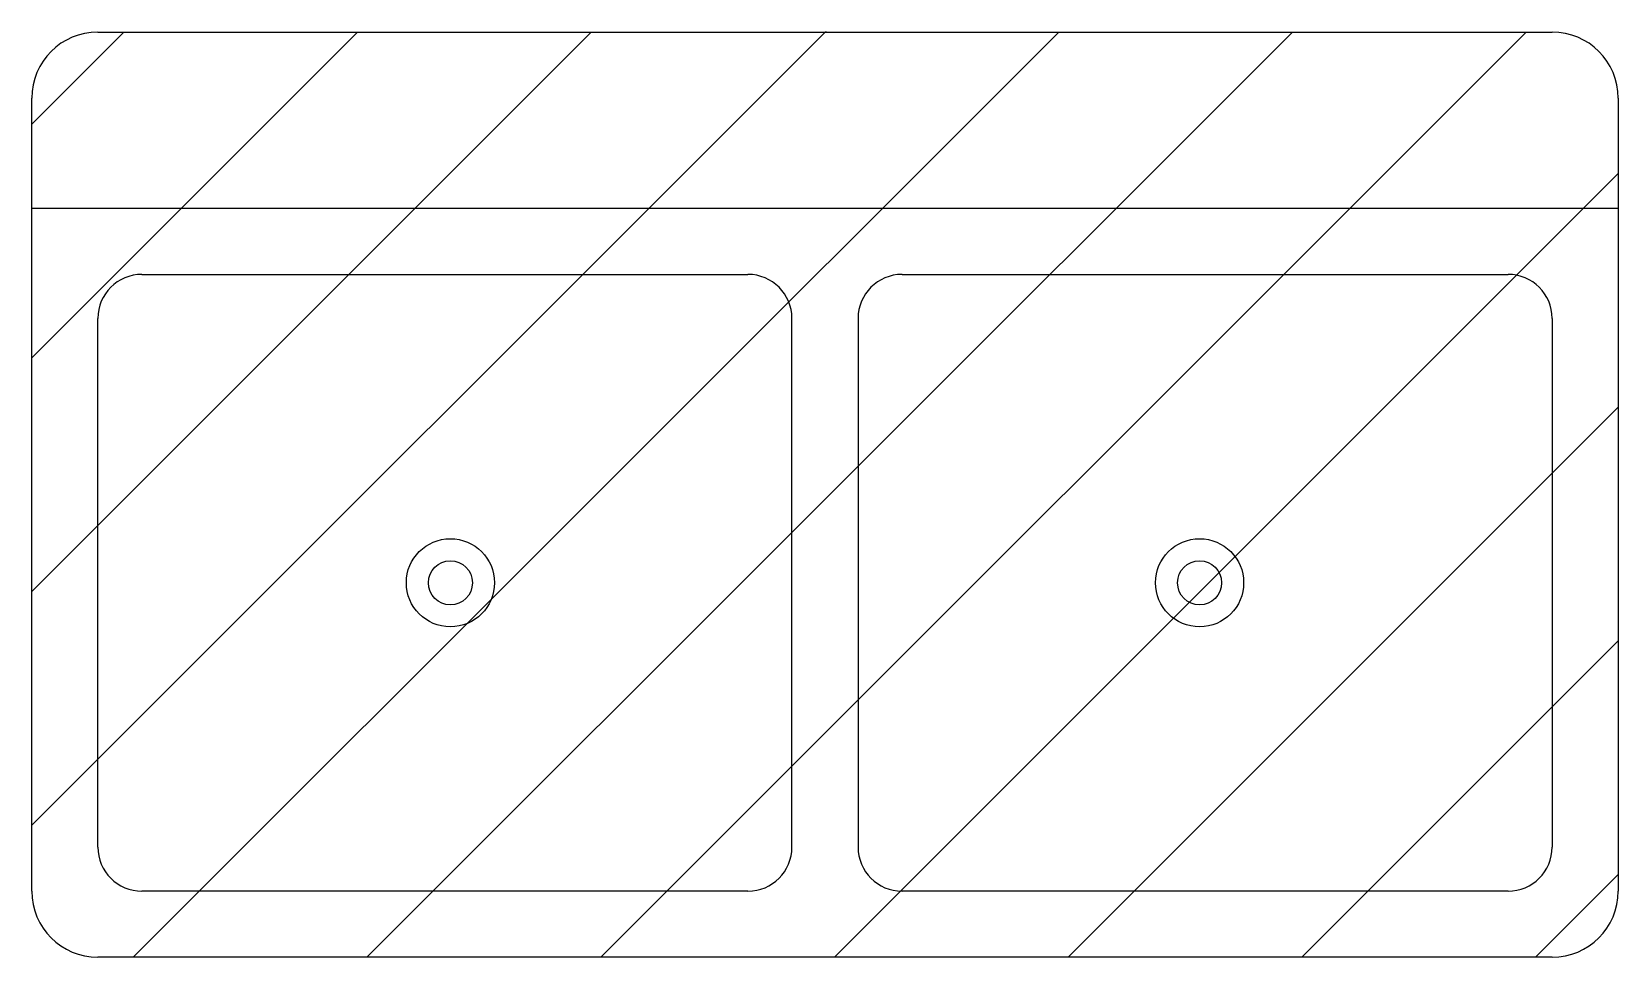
# Model space of a CAD drawing. Extents: x -18 to 18, y -21 to 0.
import ezdxf

# ---------------------------------------------------------------- set-up
doc = ezdxf.new("R2010")
doc.units = 0
doc.header["$MEASUREMENT"] = 0
doc.styles.add('ATTR', font='romans.shx', dxfattribs={"width": 0.8, "height": 1.2})

msp = doc.modelspace()

# ---------------------------------------------------------------- hatches: boundary and pattern name
h = msp.add_hatch()
h.set_pattern_fill('ANSI31', color=256, scale=30, style=0)
edge = h.paths.add_edge_path()
edge.add_line((-16.5, 0), (16.5, 0))
edge.add_arc((16.5, -1.5), 1.5, 0, 90, ccw=False)
edge.add_line((18, -1.5), (18, -19.5))
edge.add_arc((16.5, -19.5), 1.5, -90, 0, ccw=False)
edge.add_line((16.5, -21), (-16.5, -21))
edge.add_arc((-16.5, -19.5), 1.5, 180, 270, ccw=False)
edge.add_line((-18, -19.5), (-18, -1.5))
edge.add_arc((-16.5, -1.5), 1.5, 90, 180, ccw=False)

# ---------------------------------------------------------------- linework, layer by layer
for p, q in [((-18, -4), (18, -4)), ((-0.75, -18.5), (-0.75, -6.5)), ((0.75, -6.5), (0.75, -18.5))]:
    msp.add_line(p, q)
for points in [[(-16.5, 0), (16.5, 0)], [(-18, -19.5), (-18, -1.5)], [(18, -1.5), (18, -19.5)], [(-15.5, -5.5), (-1.75, -5.5)], [(1.75, -5.5), (15.5, -5.5)], [(-16.5, -18.5), (-16.5, -6.5)], [(16.5, -6.5), (16.5, -18.5)], [(-1.75, -19.5), (-15.5, -19.5)], [(15.5, -19.5), (1.75, -19.5)], [(16.5, -21), (-16.5, -21)]]:
    msp.add_lwpolyline(points)
for centre, radius in [((-8.5, -12.5), 1), ((8.5, -12.5), 1), ((-8.5, -12.5), 0.5), ((8.5, -12.5), 0.5)]:
    msp.add_circle(centre, radius)
for centre, radius, start, end in [((-16.5, -1.5), 1.5, 90, 180), ((16.5, -1.5), 1.5, 0, 90), ((-15.5, -6.5), 1, 90, 180), ((-1.75, -6.5), 1, 0, 90), ((1.75, -6.5), 1, 90, 180), ((15.5, -6.5), 1, 0, 90), ((-15.5, -18.5), 1, 180, 270), ((-1.75, -18.5), 1, 270, 0), ((1.75, -18.5), 1, 180, 270), ((15.5, -18.5), 1, 270, 0), ((-16.5, -19.5), 1.5, 180, 270), ((16.5, -19.5), 1.5, 270, 0)]:
    msp.add_arc(centre, radius, start, end)

# ---------------------------------------------------------------- texts
at = {"style": 'ATTR', "width": 0.8, "flags": 9}
msp.add_attdef('ESTCODE', (0, 0), '', height=0.0072, dxfattribs=at)

doc.saveas('drawing.dxf')
